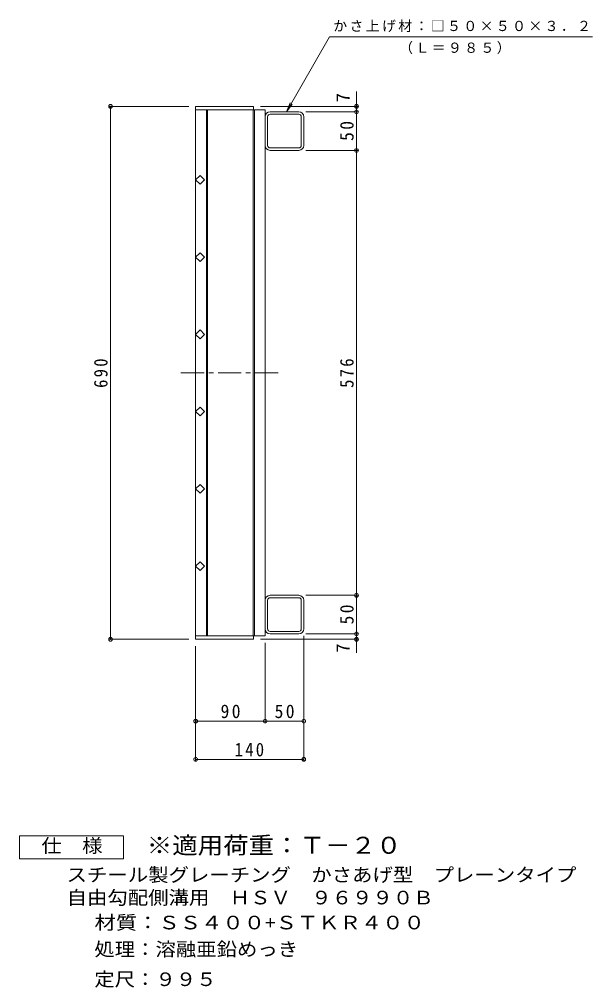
# Model space of a CAD drawing. Units: millimetres, scale not verified. Extents: x -909 to 1033, y -823 to 790.
# Drawn here: x 291 to 1033, y -621 to 633 of the extents above; entities that cross this region are included whole.
import ezdxf
from ezdxf.enums import TextEntityAlignment as Align

# ---------------------------------------------------------------- set-up
doc = ezdxf.new("R2010")
doc.units = ezdxf.units.MM
doc.header["$LTSCALE"] = 6
doc.header["$PDMODE"] = 32
doc.header["$PDSIZE"] = 4.8
doc.linetypes.add('CHAIN1', pattern=[8, 5, -1, 1, -1])
for name, color, linetype, lineweight in [('B-2_蓋', 3, 'Continuous', 9), ('B-4_寸法', 7, 'Continuous', 9), ('F-4_F-4ﾚｲﾔ', 2, 'Continuous', 9)]:
    doc.layers.add(name, color=color, linetype=linetype, lineweight=lineweight)
doc.layers.add('F-5_F-5ﾚｲﾔ', color=3, linetype='Continuous')
doc.styles.add('ＭＳ ゴシック', font='')
doc.styles.get('ＭＳ ゴシック').set_extended_font_data('MS Gothic')

msp = doc.modelspace()

# ---------------------------------------------------------------- linework, layer by layer
at = {"layer": 'B-2_蓋'}
for p, q in [((518.919, 519.922), (518.919, -170.079)), ((518.919, 515.422), (608.919, 515.422)), ((532.919, 515.422), (532.919, -165.579)), ((534.419, 515.422), (534.419, -165.579)), ((593.419, 515.422), (593.419, -165.579)), ((594.919, 515.422), (594.919, -165.579)), ((608.919, 515.422), (608.919, -165.579)), ((518.919, -165.579), (608.919, -165.579))]:
    msp.add_line(p, q, dxfattribs=at)
at = {"layer": 'B-2_蓋', "linetype": 'CHAIN1'}
msp.add_line((499.865, 174.921), (626.453, 174.921), dxfattribs=at)
at = {"layer": 'B-2_蓋'}
for points in [[(518.919, 519.922), (593.919, 519.922), (593.919, 515.422)], [(518.919, -170.079), (593.919, -170.079), (593.919, -165.579)]]:
    msp.add_lwpolyline(points, dxfattribs=at)
for points in [[(530.233, 424.765), (524.576, 419.108), (518.919, 424.765), (524.576, 430.422)], [(530.233, 324.765), (524.576, 319.109), (518.919, 324.765), (524.576, 330.422)], [(530.233, 224.766), (524.576, 219.109), (518.919, 224.766), (524.576, 230.423)], [(530.233, 124.767), (524.576, 119.11), (518.919, 124.767), (524.576, 130.424)], [(530.233, 24.767), (524.576, 19.11), (518.919, 24.767), (524.576, 30.424)], [(530.233, -75.232), (524.576, -80.889), (518.919, -75.232), (524.576, -69.575)]]:
    msp.add_lwpolyline(points, close=True, dxfattribs=at)
at = {"layer": 'B-4_寸法'}
for p, q in [((636.485, 512.922), (692.487, 609.922)), ((1033.121, 609.922), (692.487, 609.922)), ((727.346, 512.922), (727.346, 539.022)), ((509.919, 519.922), (406.849, 519.922)), ((408.649, -170.079), (408.649, 519.922)), ((602.919, 519.922), (729.146, 519.922)), ((636.485, 512.922), (641.268, 524.47)), ((636.485, 512.922), (644.094, 522.839)), ((661.519, 512.922), (729.146, 512.922)), ((727.346, 462.921), (727.346, 512.922)), ((661.519, 462.921), (729.146, 462.921)), ((727.346, -113.079), (727.346, 462.921)), ((661.519, -113.079), (729.146, -113.079)), ((727.346, -163.079), (727.346, -113.079)), ((509.919, -170.079), (406.849, -170.079)), ((602.919, -170.079), (729.146, -170.079)), ((608.919, -174.579), (608.919, -277.729)), ((658.919, -165.679), (658.919, -327.259)), ((661.519, -163.079), (729.146, -163.079)), ((727.346, -187.577), (727.346, -163.079)), ((518.919, -179.079), (518.919, -327.259)), ((518.919, -275.929), (608.919, -275.929)), ((518.919, -284.929), (518.919, -277.729)), ((608.919, -275.929), (658.919, -275.929)), ((518.919, -325.459), (658.919, -325.459))]:
    msp.add_line(p, q, dxfattribs=at)
at = {"layer": 'B-4_寸法', "color": 2}
for p, q in [((608.919, 469.321), (608.919, 506.522)), ((612.119, 469.321), (612.119, 506.521)), ((652.519, 512.922), (615.319, 512.922)), ((652.519, 509.721), (615.319, 509.721)), ((655.719, 469.322), (655.719, 506.521)), ((658.919, 469.321), (658.919, 506.522)), ((615.319, 466.122), (652.519, 466.122)), ((652.519, 462.922), (615.319, 462.922)), ((608.919, -119.479), (608.919, -156.679)), ((612.119, -119.479), (612.119, -156.679)), ((652.519, -113.079), (615.319, -113.079)), ((615.319, -116.279), (652.519, -116.279)), ((655.719, -119.479), (655.719, -156.679)), ((658.919, -119.479), (658.919, -156.679)), ((652.519, -159.879), (615.319, -159.879)), ((652.519, -163.079), (615.319, -163.079))]:
    msp.add_line(p, q, dxfattribs=at)
for centre, radius, start, end in [((615.319, 506.522), 6.4, 90, 180), ((615.319, 506.521), 3.2, 90, 180), ((652.519, 506.522), 6.4, 0, 90), ((652.519, 506.521), 3.2, 0, 90), ((615.319, 469.321), 6.4, 180, 270), ((615.319, 469.321), 3.2, 180, 270), ((652.519, 469.322), 3.2, 270, 0), ((652.519, 469.321), 6.4, 270, 0), ((615.319, -119.479), 6.4, 90, 180), ((615.319, -119.479), 3.2, 90, 180), ((652.519, -119.479), 6.4, 0, 90), ((652.519, -119.479), 3.2, 0, 90), ((615.319, -156.679), 6.4, 180, 270), ((615.319, -156.679), 3.2, 180, 270), ((652.519, -156.679), 3.2, 270, 0), ((652.519, -156.679), 6.4, 270, 0)]:
    msp.add_arc(centre, radius, start, end, dxfattribs=at)
at = {"layer": 'B-4_寸法'}
for p in [(408.649, 519.922), (727.346, 519.922), (727.346, 512.922), (727.346, 462.921), (727.346, -113.079), (727.346, -163.079), (408.649, -170.079), (727.346, -170.079), (518.919, -275.929), (608.919, -275.929), (658.919, -275.929), (518.919, -325.459), (658.919, -325.459)]:
    msp.add_point(p, dxfattribs=at)
at = {"layer": 'F-4_F-4ﾚｲﾔ'}
msp.add_lwpolyline([(290.559, -454.306), (290.559, -424.306), (425.558, -424.306), (425.558, -454.306)], close=True, dxfattribs=at)

# ---------------------------------------------------------------- texts
at = {"layer": 'B-4_寸法', "color": 2, "style": 'ＭＳ ゴシック'}
for p in [(723.746, 525.316), (723.746, -187.425)]:
    msp.add_text('7', height=17.6, rotation=90, dxfattribs=at).set_placement(p, align=Align.BOTTOM_LEFT)
at = {"layer": 'B-4_寸法', "char_height": 13.2, "attachment_point": 7, "style": 'ＭＳ ゴシック'}
for s, insert in [('\\T1.17;かさ上げ材：□５０×５０×３．２', (697.103, 615.995)), ('\\T1.17;（Ｌ＝９８５）', (782.502, 587.529))]:
    msp.add_mtext(s, dxfattribs=dict(at, insert=insert))
at = {"layer": 'B-4_寸法', "color": 2, "char_height": 17.6, "attachment_point": 7, "rotation": 90, "style": 'ＭＳ ゴシック'}
for s, insert in [('\\T1.27;\\W0.95;50', (723.746, 475.172)), ('\\T1.27;\\W0.9;690', (405.049, 155.421)), ('\\T1.27;\\W0.9;576', (723.746, 155.421)), ('\\T1.27;\\W0.95;50', (723.746, -150.829))]:
    msp.add_mtext(s, dxfattribs=dict(at, insert=insert))
at = {"layer": 'B-4_寸法', "color": 2, "char_height": 17.6, "attachment_point": 7, "style": 'ＭＳ ゴシック'}
for s, insert in [('\\T1.27;\\W0.95;90', (551.169, -272.329)), ('\\T1.27;\\W0.95;50', (621.169, -272.329)), ('\\T1.27;\\W0.9;140', (569.419, -321.859))]:
    msp.add_mtext(s, dxfattribs=dict(at, insert=insert))
at = {"layer": 'F-4_F-4ﾚｲﾔ', "style": 'ＭＳ ゴシック'}
for s, width, p in [('仕\u3000様', 1.1, (319.059, -451.307)), ('スチール製グレーチング\u3000かさあげ型\u3000プレーンタイプ', 1.1, (351.812, -489.058)), ('自由勾配側溝用\u3000ＨＳＶ\u3000９６９９０Ｂ', 1.1, (351.812, -518.507)), ('材質：ＳＳ４００+ＳＴＫＲ４００', 1.15, (387.87, -550.845)), ('処理：溶融亜鉛めっき', 1.1, (387.64, -585.369)), ('定尺：９９５', 1.1, (387.64, -624.262))]:
    msp.add_text(s, height=17.6, dxfattribs=dict(at, width=width)).set_placement(p, align=Align.BOTTOM_LEFT)
at = {"layer": 'F-5_F-5ﾚｲﾔ', "style": 'ＭＳ ゴシック', "width": 1.1}
msp.add_text('※適用荷重：Ｔ－２０', height=21.99, dxfattribs=at).set_placement((455.558, -454.306), align=Align.BOTTOM_LEFT)

doc.saveas('drawing.dxf')
